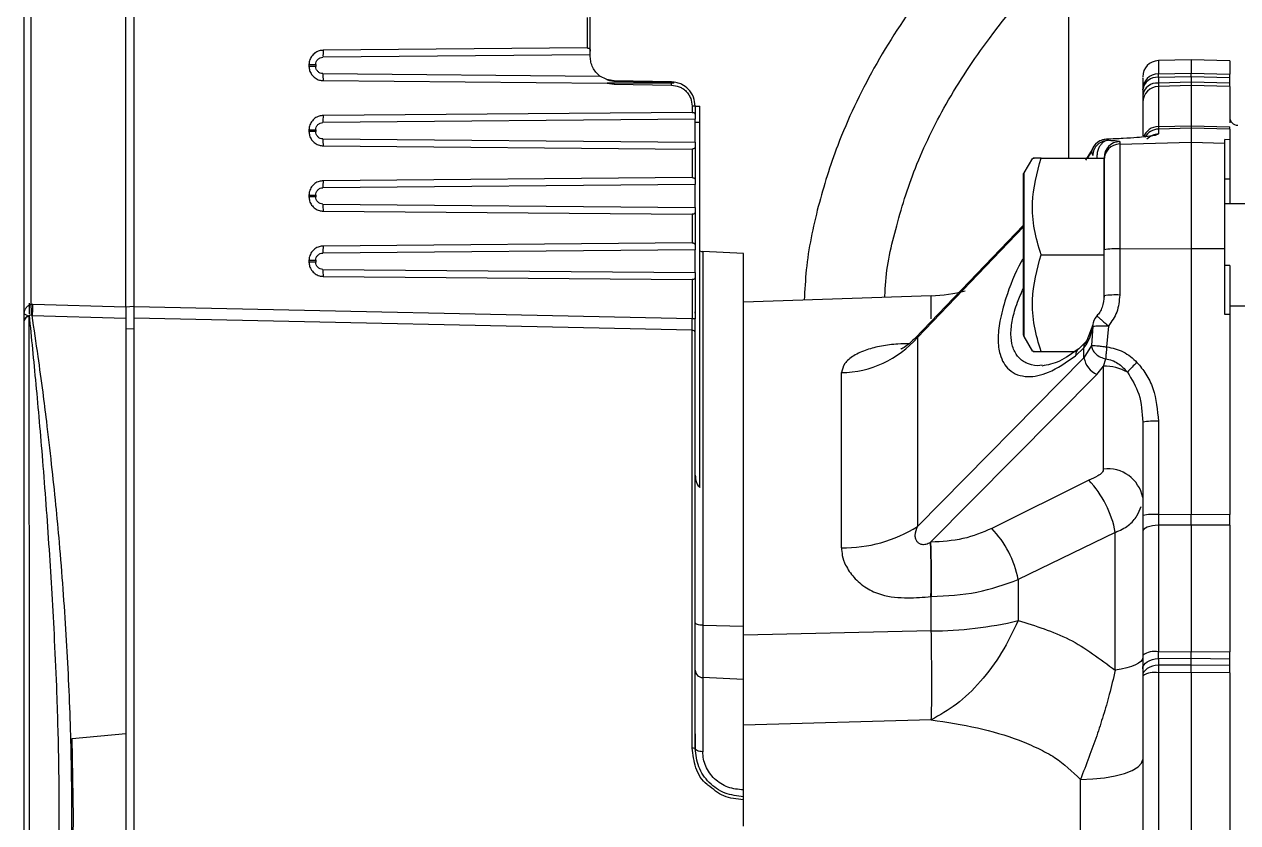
# Model space of a CAD drawing. Extents: x 150 to 4150, y 50 to 2920.
# Drawn here: x 1826.4 to 2014.5, y 1889.9 to 2013.8 of the extents above; entities that cross this region are included whole.
import ezdxf

# ---------------------------------------------------------------- set-up
doc = ezdxf.new("R2010")
doc.units = 0
doc.header["$LTSCALE"] = 10
doc.linetypes.add('SLD-KATı', pattern=[0])
doc.layers.get('0').update_dxf_attribs({"linetype": 'CONTINUOUS'})

msp = doc.modelspace()

# ---------------------------------------------------------------- linework, layer by layer
at = {"color": 7, "linetype": 'SLD-KATı'}
for p, q in [((1826.35, 1968.96), (1826.35, 2065.93)), ((1827.42, 1970.38), (1827.42, 2065.93)), ((1842.1, 1969.97), (1842.1, 2060.09)), ((1843.35, 2060.54), (1843.35, 1969.98)), ((1988.23, 2025.64), (1988.23, 1993.05)), ((1913.63, 2014.84), (1913.63, 2010.12)), ((1914.1, 2009.63), (1914.1, 2015.33)), ((1914.1, 2009.05), (1872.65, 2008.69)), ((1913.63, 2010.12), (1872.68, 2009.77)), ((1914.1, 2008.77), (1914.1, 2009.05)), ((1870.49, 2007.56), (1870.49, 2007.27)), ((1870.49, 2007.56), (1871.54, 2007.56)), ((1871.54, 2007.27), (1870.49, 2007.27)), ((1871.54, 2007.56), (1871.54, 2007.27)), ((2007.23, 2008.29), (2002.16, 2008.16)), ((2013.23, 2008.14), (2007.23, 2008.29)), ((2007.23, 2008.29), (2007.23, 2006.23)), ((2013.23, 2008.14), (2013.23, 2006.08)), ((1872.65, 2006.15), (1915.59, 2005.77)), ((1916.65, 2005.22), (1915.59, 2005.77)), ((1917.79, 2005.02), (1916.65, 2005.22)), ((2002.16, 2006.11), (2007.23, 2006.23)), ((2002.16, 2005.57), (2007.23, 2005.69)), ((2002.16, 2005.57), (2002.16, 2004.69)), ((2007.23, 2006.23), (2013.23, 2006.08)), ((2007.23, 2005.69), (2007.23, 2004.81)), ((2007.23, 2005.69), (2013.23, 2005.54)), ((2013.23, 2004.66), (2013.23, 2005.54)), ((1872.68, 2005.07), (1916.69, 2004.68)), ((1916.69, 2004.68), (1917.81, 2004.52)), ((1926.67, 2004.86), (1917.79, 2005.02)), ((1917.81, 2004.52), (1926.69, 2004.36)), ((1999.73, 2003.65), (1999.73, 2002.77)), ((2007.23, 2004.81), (2002.16, 2004.69)), ((2007.23, 2004.28), (2002.16, 2004.16)), ((2002.16, 2004.16), (2002.16, 1997.92)), ((2013.23, 2004.66), (2007.23, 2004.81)), ((2013.23, 2004.14), (2007.23, 2004.28)), ((2007.23, 2004.28), (2007.23, 1998.05)), ((2013.23, 2004.14), (2013.23, 1998.49)), ((1929.88, 2000.14), (1872.68, 1999.64)), ((1929.88, 2001.11), (1929.88, 2000.14)), ((1930.35, 2001.11), (1929.88, 2001.11)), ((1930.35, 2001.11), (1930.35, 1999.65)), ((1930.35, 2001.11), (1931.1, 2001.1)), ((1930.35, 1999.65), (1930.35, 1999.07)), ((1930.35, 1999.07), (1872.65, 1998.56)), ((1930.35, 1995.52), (1930.35, 1999.07)), ((1930.35, 1998.61), (1931.1, 1998.6)), ((1931.1, 1941.94), (1931.1, 1998.6)), ((2002.16, 1997.92), (2007.23, 1998.05)), ((2002.16, 1997.92), (2002.16, 1997.54)), ((2007.23, 1997.67), (2002.16, 1997.54)), ((2007.23, 1998.05), (2013.23, 1997.9)), ((2007.23, 1997.67), (2007.23, 1995.51)), ((2013.23, 1997.52), (2007.23, 1997.67)), ((1870.49, 1997.44), (1870.49, 1997.15)), ((1870.49, 1997.44), (1871.54, 1997.44)), ((1871.54, 1997.15), (1870.49, 1997.15)), ((1871.54, 1997.44), (1871.54, 1997.15)), ((1872.65, 1996.02), (1930.35, 1995.52)), ((1994.13, 1995.97), (1994.4, 1995.8)), ((2002.16, 1997.54), (2002.16, 1996.78)), ((2013.23, 1995.89), (2012.48, 1995.91)), ((2012.48, 1995.38), (2012.48, 1995.91)), ((2013.23, 1997.52), (2013.23, 1995.89)), ((2013.23, 1995.89), (2013.23, 1989.82)), ((1872.68, 1994.94), (1929.88, 1994.44)), ((1929.88, 1994.44), (1929.88, 1990.02)), ((1930.35, 1995.52), (1930.35, 1994.94)), ((1930.35, 1994.94), (1930.35, 1989.52)), ((1991.87, 1994.38), (1990.85, 1992.73)), ((1991.77, 1993.95), (1991.97, 1993.43)), ((1996.16, 1995.6), (1996.16, 1995.22)), ((1996.16, 1995.22), (2007.23, 1995.51)), ((1996.16, 1995.22), (1996.16, 1978.94)), ((2007.23, 1995.51), (2007.23, 1978.95)), ((2007.23, 1995.51), (2012.48, 1995.38)), ((2012.48, 1978.95), (2012.48, 1995.38)), ((1982.63, 1993.05), (1981.3, 1990.74)), ((1983.97, 1993.05), (1993.73, 1993.05)), ((1993.73, 1978.05), (1993.73, 1993.05)), ((1981.3, 1990.74), (1981.23, 1990.63)), ((1981.23, 1990.49), (1981.23, 1990.63)), ((1981.23, 1978.05), (1981.23, 1990.49)), ((1930.35, 1988.94), (1872.65, 1988.44)), ((1929.88, 1990.02), (1872.68, 1989.52)), ((1930.35, 1989.52), (1930.35, 1988.94)), ((1930.35, 1985.39), (1930.35, 1988.94)), ((2012.48, 1989.8), (2013.23, 1989.82)), ((2013.23, 1989.82), (2013.23, 1985.96)), ((1870.49, 1987.31), (1870.49, 1987.02)), ((1870.49, 1987.31), (1871.54, 1987.31)), ((1871.54, 1987.02), (1870.49, 1987.02)), ((1871.54, 1987.31), (1871.54, 1987.02)), ((1872.65, 1985.9), (1930.35, 1985.39)), ((1872.68, 1984.82), (1929.88, 1984.32)), ((1930.35, 1985.39), (1930.35, 1984.81)), ((1930.35, 1984.81), (1930.35, 1979.4)), ((2021.42, 1985.96), (2012.48, 1985.96)), ((1929.88, 1984.32), (1929.88, 1979.89)), ((1981.23, 1982.66), (1964.44, 1965.09)), ((1929.88, 1979.89), (1872.68, 1979.39)), ((1930.35, 1979.4), (1930.35, 1978.82)), ((2007.23, 1978.95), (1996.16, 1978.94)), ((1996.16, 1978.94), (1996.16, 1971.8)), ((2007.23, 1978.95), (2007.23, 1937.79)), ((2012.48, 1978.95), (2007.23, 1978.95)), ((2012.48, 1968.76), (2012.48, 1978.95)), ((1870.49, 1977.19), (1870.49, 1976.9)), ((1870.49, 1977.19), (1871.54, 1977.19)), ((1871.54, 1977.19), (1871.54, 1976.9)), ((1930.35, 1978.82), (1872.65, 1978.31)), ((1930.35, 1975.27), (1930.35, 1978.82)), ((1937.85, 1978.22), (1931.54, 1978.55)), ((1937.85, 1920.46), (1937.85, 1978.22)), ((1981.23, 1965.6), (1981.23, 1978.05)), ((1983.97, 1978.05), (1993.73, 1978.05)), ((1993.73, 1971.48), (1993.73, 1978.05)), ((1871.54, 1976.9), (1870.49, 1976.9)), ((1872.65, 1975.77), (1930.35, 1975.27)), ((1930.35, 1975.27), (1930.35, 1974.69)), ((2013.23, 1976.38), (2012.48, 1976.39)), ((2013.23, 1976.38), (2013.23, 1968.78)), ((1872.68, 1974.69), (1929.88, 1974.19)), ((1929.88, 1974.19), (1929.88, 1968.11)), ((1930.35, 1974.69), (1930.35, 1968.11)), ((1966.96, 1971.7), (1937.85, 1970.68)), ((1827.1, 1970.56), (1827.1, 1968.87)), ((1827.42, 1970.38), (1827.66, 1970.38)), ((1827.66, 1970.38), (1842.1, 1969.97)), ((1929.88, 1968.11), (1843.35, 1969.98)), ((2013.23, 1970.13), (2019.48, 1970.13)), ((1826.35, 1967.82), (1826.35, 1968.96)), ((1826.35, 1967.79), (1826.35, 1967.82)), ((1826.93, 1968.54), (1827.15, 1968.66)), ((1827.09, 1968.51), (1826.93, 1968.54)), ((1827.09, 1968.51), (1827.15, 1968.66)), ((1827.49, 1968.63), (1827.15, 1968.66)), ((1827.57, 1968.62), (1842.1, 1968.22)), ((1843.35, 1968.23), (1843.35, 1814.24)), ((1929.88, 1966.33), (1843.35, 1968.23)), ((1930.35, 1968.11), (1929.88, 1968.11)), ((1930.35, 1968.98), (1930.35, 1969.21)), ((2013.23, 1968.78), (2012.48, 1968.76)), ((2013.23, 1968.78), (2013.23, 1937.75)), ((1929.88, 1901.53), (1929.88, 1966.33)), ((1991.99, 1967.2), (1991.07, 1964.76)), ((1991.97, 1966.95), (1991.77, 1963.96)), ((1994.4, 1966.99), (1994.13, 1963.76)), ((1964.8, 1965.23), (1964.8, 1935.91)), ((1981.3, 1965.35), (1982.63, 1963.05)), ((1990.8, 1964.43), (1989.81, 1963.48)), ((1990.62, 1963.61), (1990.96, 1964.08)), ((1991.77, 1963.96), (1990.62, 1962.05)), ((1991.07, 1964.76), (1990.8, 1964.43)), ((1990.62, 1962.05), (1964.8, 1935.91)), ((1983.97, 1963.05), (1989.5, 1963.05)), ((1990.62, 1963.61), (1989.31, 1962.36)), ((1990.62, 1962.05), (1990.62, 1963.61)), ((1984.12, 1960.92), (1983.41, 1960.8)), ((1992.6, 1959.46), (1993.64, 1960.79)), ((1993.64, 1960.79), (1993.99, 1961.89)), ((1993.64, 1944.82), (1993.64, 1960.79)), ((1953.03, 1932.61), (1953.03, 1959.76)), ((1966.84, 1933.46), (1992.6, 1959.46)), ((1999.73, 1952.09), (1999.73, 1937.63)), ((2002.16, 1952.22), (2002.16, 1937.76)), ((1991.36, 1943.08), (1976.32, 1935.59)), ((1999.73, 1937.63), (1999.73, 1935.12)), ((2002.16, 1937.76), (2007.23, 1937.79)), ((2002.16, 1937.76), (2002.16, 1936.09)), ((2007.23, 1937.79), (2013.23, 1937.75)), ((2007.23, 1936.12), (2002.16, 1936.09)), ((2002.16, 1936.09), (2002.16, 1916.47)), ((2007.23, 1936.12), (2007.23, 1916.53)), ((2013.23, 1936.08), (2007.23, 1936.12)), ((2013.23, 1936.08), (2013.23, 1916.46)), ((1995.46, 1934.97), (1980.43, 1927.67)), ((1995.46, 1913.6), (1995.46, 1934.97)), ((1966.9, 1933.46), (1966.84, 1933.46)), ((1980.43, 1927.67), (1980.43, 1921.29)), ((1966.9, 1925.02), (1966.96, 1925.02)), ((1966.96, 1919.7), (1966.96, 1925.02)), ((1931.54, 1920.58), (1931.54, 1912.46)), ((1931.54, 1920.58), (1937.85, 1920.46)), ((1937.85, 1912.16), (1937.85, 1920.46)), ((2002.16, 1916.47), (2007.23, 1916.53)), ((2002.16, 1915.4), (2007.23, 1915.47)), ((2002.16, 1915.4), (2002.16, 1914.36)), ((2007.23, 1916.53), (2013.23, 1916.46)), ((2007.23, 1914.41), (2007.23, 1915.47)), ((2007.23, 1915.47), (2013.23, 1915.39)), ((2013.23, 1914.34), (2013.23, 1915.39)), ((1999.73, 1913.8), (1999.73, 1912.75)), ((2007.23, 1914.41), (2002.16, 1914.36)), ((2007.23, 1913.27), (2002.16, 1913.22)), ((2002.16, 1913.22), (2002.16, 1869.62)), ((2013.23, 1914.34), (2007.23, 1914.41)), ((2007.23, 1913.27), (2007.23, 1869.56)), ((2013.23, 1913.2), (2007.23, 1913.27)), ((2013.23, 1913.2), (2013.23, 1869.63)), ((1931.54, 1912.46), (1931.54, 1900.96)), ((1937.85, 1912.16), (1931.54, 1912.46)), ((1937.85, 1895.03), (1937.85, 1912.16)), ((1833.77, 1903.03), (1842.1, 1903.76)), ((1834, 1890.76), (1833.77, 1903.03)), ((1990.08, 1886.19), (1990.08, 1896.65)), ((1937.85, 1889.41), (1937.85, 1893.49)), ((1833.7, 1878.03), (1834, 1890.47)), ((1834, 1890.47), (1834, 1890.76))]:
    msp.add_line(p, q, dxfattribs=at)
at = {"color": 8, "linetype": 'SLD-KATı'}
for p, q in [((2002.16, 2008.16), (2002.16, 2006.11)), ((1991.18, 1993.05), (1991.77, 1993.95)), ((1981.3, 1990.74), (1981.3, 1978.05)), ((1964.8, 1965.23), (1981.23, 1982.38)), ((1931.54, 1978.55), (1931.54, 1920.58)), ((1981.3, 1978.05), (1981.3, 1965.35)), ((1966.96, 1968.12), (1966.96, 1971.7)), ((1842.1, 1969.99), (1843.35, 1970.05)), ((1843.35, 1966.58), (1842.1, 1966.52)), ((1966.96, 1919.7), (1937.85, 1919.05)), ((1966.96, 1905.91), (1937.85, 1905.06))]:
    msp.add_line(p, q, dxfattribs=at)
at = {"color": 7, "linetype": 'SLD-KATı', "flags": 128}
for points in [[(2002.16, 1936.09), (2001.68, 1936.06), (2001.23, 1936), (2000.81, 1935.91), (2000.44, 1935.79), (2000.14, 1935.65), (1999.91, 1935.48), (1999.77, 1935.3), (1999.73, 1935.12)], [(1931.54, 1920.58), (1931.3, 1920.59), (1931.08, 1920.61), (1930.88, 1920.65), (1930.7, 1920.71), (1930.55, 1920.77), (1930.44, 1920.84), (1930.38, 1920.91), (1930.35, 1920.99)], [(1999.73, 1915.51), (1999.66, 1915.23), (1999.44, 1914.95), (1999.09, 1914.69), (1998.6, 1914.43), (1997.98, 1914.19), (1997.25, 1913.97), (1996.4, 1913.77), (1995.46, 1913.6)], [(1999.73, 1913.8), (1999.77, 1914.11), (1999.91, 1914.4), (2000.14, 1914.68), (2000.44, 1914.92), (2000.81, 1915.12), (2001.23, 1915.27), (2001.68, 1915.37), (2002.16, 1915.4)], [(2002.16, 1914.36), (2001.68, 1914.32), (2001.23, 1914.22), (2000.81, 1914.07), (2000.44, 1913.87), (2000.14, 1913.63), (1999.91, 1913.35), (1999.77, 1913.06), (1999.73, 1912.75)], [(1931.54, 1900.96), (1931.3, 1900.97), (1931.08, 1901.01), (1930.88, 1901.06), (1930.7, 1901.12), (1930.55, 1901.2), (1930.44, 1901.29), (1930.38, 1901.38), (1930.35, 1901.48)], [(1990.08, 1896.65), (1991.98, 1896.73), (1993.8, 1896.91), (1995.46, 1897.21), (1996.92, 1897.59), (1998.11, 1898.06), (1999, 1898.59), (1999.54, 1899.16), (1999.73, 1899.75)]]:
    msp.add_lwpolyline(points, dxfattribs=at)
at = {"color": 7, "linetype": 'SLD-KATı'}
for centre, radius, start, end in [((1886.83, 2008.93), 14.17, 176.6004, 180.9616), ((2002.23, 2005.66), 2.5, 91.5, 180), ((1886.82, 2005.91), 14.17, 179.0382, 183.3999), ((2002.2, 2003.63), 2.48, 90.9752, 179.5093), ((2001.95, 2003.33), 2.25, 84.6706, 171.6904), ((1917.77, 2005), 0.0275, 357.9878, 40.8923), ((1907.14, 2004.69), 10.67, 359.0901, 0.0494), ((1926.56, 2004.81), 0.122, 355.6858, 25.4237), ((1918.7, 2004.51), 7.99, 358.9142, 1.0858), ((2001.95, 2002.45), 2.25, 84.6706, 171.6904), ((2002.2, 2001.69), 2.47, 90.7902, 179.3297), ((1886.82, 1998.8), 14.17, 176.6003, 180.9617), ((2014.48, 1999.38), 1.25, 180, 269), ((1886.82, 1995.78), 14.17, 179.0381, 183.3999), ((1994.2, 1993.47), 2.5, 91.7027, 161.7286), ((1996.23, 1993.1), 2.5, 91.4617, 179.96), ((1996.23, 1992.73), 2.5, 91.4629, 179.9588), ((1981.73, 1990.49), 0.5, 150, 180), ((1886.82, 1988.68), 14.17, 176.6003, 180.9617), ((1886.82, 1985.66), 14.17, 179.0381, 183.3999), ((1886.82, 1978.55), 14.17, 176.6001, 180.9619), ((1995.57, 1967.32), 11.64, 87.0624, 99.0881), ((1931.6, 1979.79), 1.25, 246.4218, 267), ((1886.82, 1975.53), 14.17, 179.0381, 183.3999), ((1966.09, 1996.68), 25, 272, 284.1999), ((1995.57, 1960.18), 11.64, 87.0624, 99.0881), ((1827.18, 1967.75), 0.827, 107.345, 175.1504), ((1827.19, 1967.67), 0.847, 97.0998, 171.6732), ((1994.46, 1966.86), 2.5, 137.2246, 175.0623), ((1929.92, 1965.9), 0.438, 10.6629, 95.6723), ((1952.85, 1975.53), 15.77, 270.6549, 319.2233), ((1981.73, 1965.6), 0.5, 180, 210), ((1994.21, 1962.74), 3.65, 190.8818, 243.9768), ((1993.58, 1952.82), 7.97, 61.6878, 89.5423), ((2018.44, 1940.66), 28.5, 133.4432, 137.7138), ((2001.57, 1940.6), 11.63, 87.0605, 99.0899), ((1994.31, 1939.33), 5.52, 11.1287, 96.9221), ((1979.99, 1932.23), 15.72, 10.0462, 43.6602), ((2001.57, 1926.14), 11.63, 87.0605, 99.0899), ((1953.45, 1953.74), 21.14, 268.8577, 302.457), ((1965.03, 1924.72), 15.68, 10.8362, 43.9169), ((1798.39, 1927.93), 168.54, 359.0095, 1.8787), ((1799.04, 1927.94), 167.95, 359.0045, 1.8838), ((1966.67, 1980.13), 60.43, 270.2815, 283.1648), ((2001.6, 1913.28), 3.24, 79.9229, 125.1829), ((1931.55, 1913.66), 1.2, 182.3334, 269.4554), ((2001.59, 1909.63), 3.63, 80.8811, 120.8194), ((1929.99, 1900.28), 1.25, 73.288, 95.1704)]:
    msp.add_arc(centre, radius, start, end, dxfattribs=at)
at = {"color": 8, "linetype": 'SLD-KATı'}
for centre, radius, start, end in [((2002.17, 1995.44), 2.48, 90.1536, 160.1234), ((2002.23, 1995.04), 2.5, 91.471, 150.0322), ((2002.23, 1994.28), 2.5, 91.4639, 137.3901), ((1991.55, 1963.83), 0.956, 141.5095, 193.7005), ((1991.79, 1964.3), 0.865, 148.6503, 194.8779), ((1990.73, 1962.4), 1.42, 130.4901, 181.6244)]:
    msp.add_arc(centre, radius, start, end, dxfattribs=at)
at = {"color": 7, "linetype": 'SLD-KATı'}
for points, knots in [([(2007.92, 2058.17), (2004.97, 2056.09), (1997.38, 2050.73), (1986.27, 2041.35), (1974.96, 2030.29), (1965.51, 2018.97), (1957.9, 2007.29), (1952.59, 1996.11), (1949.28, 1985.56), (1947.59, 1977.49), (1947.34, 1972.58), (1947.26, 1971.01)], [0, 0, 0, 0, 0.098532, 0.253514, 0.396246, 0.529555, 0.655149, 0.775676, 0.865845, 0.95688, 1, 1, 1, 1]), ([(1959.77, 1971.45), (1959.78, 1971.88), (1959.85, 1975.43), (1961.37, 1982.21), (1964.35, 1991.88), (1969.24, 2001.87), (1976.84, 2013.36), (1988.03, 2026.03), (2002.52, 2039.04), (2013.47, 2046.81), (2018.9, 2050.66)], [0, 0, 0, 0, 0.012947, 0.104448, 0.202367, 0.310289, 0.429718, 0.605984, 0.804865, 1, 1, 1, 1]), ([(1872.68, 2009.77), (1872.47, 2009.75), (1872.02, 2009.7), (1871.39, 2009.37), (1870.86, 2008.84), (1870.54, 2008.2), (1870.51, 2007.75), (1870.49, 2007.56)], [0, 0, 0, 0, 0.182529, 0.392913, 0.610074, 0.833199, 1, 1, 1, 1]), ([(1913.63, 2010.12), (1913.68, 2010.12), (1913.78, 2010.12), (1913.9, 2010.08), (1914, 2010.01), (1914.08, 2009.9), (1914.1, 2009.76), (1914.1, 2009.66), (1914.1, 2009.63)], [0, 0, 0, 0, 0.1539049, 0.3076731, 0.4636558, 0.6324509, 0.894824, 1, 1, 1, 1]), ([(1914.1, 2009.05), (1914.1, 2009.15), (1914.1, 2009.35), (1914.1, 2009.54), (1914.1, 2009.63)], [0, 0, 0, 0, 0.5, 1, 1, 1, 1]), ([(1870.49, 2007.27), (1870.51, 2007.06), (1870.55, 2006.61), (1870.88, 2005.98), (1871.4, 2005.45), (1872.04, 2005.12), (1872.48, 2005.09), (1872.68, 2005.07)], [0, 0, 0, 0, 0.182546, 0.392372, 0.609386, 0.832517, 1, 1, 1, 1]), ([(1871.54, 2007.56), (1871.55, 2007.7), (1871.58, 2007.92), (1871.71, 2008.18), (1871.86, 2008.36), (1872.04, 2008.51), (1872.3, 2008.65), (1872.51, 2008.67), (1872.65, 2008.69)], [0, 0, 0, 0, 0.239409, 0.371075, 0.499778, 0.631536, 0.760273, 1, 1, 1, 1]), ([(1872.65, 2006.15), (1872.51, 2006.16), (1872.29, 2006.19), (1872.03, 2006.33), (1871.86, 2006.48), (1871.71, 2006.65), (1871.58, 2006.91), (1871.55, 2007.13), (1871.54, 2007.27)], [0, 0, 0, 0, 0.2397277, 0.3714981, 0.5002432, 0.6319148, 0.7605906, 1, 1, 1, 1]), ([(1915.59, 2005.77), (1915.37, 2005.96), (1914.94, 2006.34), (1914.47, 2007.08), (1914.16, 2007.9), (1914.12, 2008.48), (1914.1, 2008.77)], [0, 0, 0, 0, 0.249992, 0.500102, 0.749966, 1, 1, 1, 1]), ([(1916.65, 2005.22), (1916.73, 2005.19), (1916.91, 2005.13), (1917.26, 2005.05), (1917.55, 2005), (1917.76, 2005), (1917.79, 2005)], [0, 0, 0, 0, 0.237249, 0.474539, 0.909052, 1, 1, 1, 1]), ([(1999.73, 2005.44), (1999.73, 2005.49), (1999.73, 2005.64), (1999.73, 2004.45), (1999.73, 2003.65)], [0, 0, 0, 0, 0.333539, 1, 1, 1, 1]), ([(2002.16, 2005.57), (2002.16, 2005.69), (2002.16, 2005.95), (2002.16, 2006.05), (2002.16, 2006.11)], [0, 0, 0, 0, 0.499994, 1, 1, 1, 1]), ([(2007.23, 2005.69), (2007.23, 2005.82), (2007.23, 2006.07), (2007.23, 2006.18), (2007.23, 2006.23)], [0, 0, 0, 0, 0.499992, 1, 1, 1, 1]), ([(2013.23, 2005.54), (2013.23, 2005.61), (2013.23, 2005.74), (2013.23, 2005.95), (2013.23, 2006.03), (2013.23, 2006.08)], [0, 0, 0, 0, 0.256523, 0.513057, 1, 1, 1, 1]), ([(1917.81, 2004.69), (1917.68, 2004.69), (1917.44, 2004.69), (1917.13, 2004.69), (1916.88, 2004.68), (1916.75, 2004.68), (1916.69, 2004.68)], [0, 0, 0, 0, 0.332985, 0.666392, 0.833118, 1, 1, 1, 1]), ([(1917.79, 2005), (1918.13, 2004.99), (1919.79, 2004.96), (1922.75, 2004.9), (1925.38, 2004.83), (1926.68, 2004.8)], [0, 0, 0, 0, 0.112418, 0.562108, 1, 1, 1, 1]), ([(1926.69, 2004.66), (1926.35, 2004.66), (1924.69, 2004.66), (1921.73, 2004.67), (1919.1, 2004.69), (1917.81, 2004.69)], [0, 0, 0, 0, 0.112424, 0.562077, 1, 1, 1, 1]), ([(1930.35, 2001.11), (1930.3, 2001.58), (1930.19, 2002.55), (1929.39, 2003.74), (1928.44, 2004.43), (1927.52, 2004.79), (1926.97, 2004.84), (1926.67, 2004.86)], [0, 0, 0, 0, 0.242898, 0.499033, 0.711086, 0.846027, 1, 1, 1, 1]), ([(1926.68, 2004.8), (1926.76, 2004.79), (1926.87, 2004.79), (1926.98, 2004.76), (1927.01, 2004.74), (1927.03, 2004.73), (1927.03, 2004.72), (1927.03, 2004.71), (1927.02, 2004.71), (1927, 2004.69), (1926.91, 2004.67), (1926.8, 2004.67), (1926.71, 2004.66), (1926.69, 2004.66)], [0, 0, 0, 0, 0.3249278, 0.4193845, 0.4668935, 0.4834873, 0.5001366, 0.5153014, 0.5319352, 0.5593253, 0.635723, 0.9172352, 1, 1, 1, 1]), ([(1926.69, 2004.36), (1927.09, 2004.31), (1927.71, 2004.23), (1928.46, 2003.83), (1928.96, 2003.41), (1929.37, 2002.89), (1929.77, 2002.14), (1929.84, 2001.52), (1929.88, 2001.11)], [0, 0, 0, 0, 0.23983, 0.369929, 0.500227, 0.630227, 0.760462, 1, 1, 1, 1]), ([(2002.16, 2004.69), (2002.16, 2004.57), (2002.16, 2004.33), (2002.16, 2004.22), (2002.16, 2004.16)], [0, 0, 0, 0, 0.501347, 1, 1, 1, 1]), ([(2007.23, 2004.81), (2007.23, 2004.75), (2007.23, 2004.62), (2007.23, 2004.42), (2007.23, 2004.34), (2007.23, 2004.28)], [0, 0, 0, 0, 0.2558893, 0.5117746, 1, 1, 1, 1]), ([(2013.23, 2004.14), (2013.23, 2004.16), (2013.23, 2004.22), (2013.23, 2004.37), (2013.23, 2004.55), (2013.23, 2004.66)], [0, 0, 0, 0, 0.2557378, 0.5114879, 1, 1, 1, 1]), ([(1999.73, 2002.77), (1999.73, 2002.53), (1999.73, 2002.05), (1999.73, 2001.83), (1999.73, 2001.72)], [0, 0, 0, 0, 0.500858, 1, 1, 1, 1]), ([(1999.73, 2001.72), (1999.73, 2000.93), (1999.73, 1999.54), (1999.73, 1997.41), (1999.73, 1996.49)], [0, 0, 0, 0, 0.5718825, 1, 1, 1, 1]), ([(1872.68, 1999.64), (1872.47, 1999.62), (1872.02, 1999.58), (1871.39, 1999.25), (1870.86, 1998.71), (1870.54, 1998.07), (1870.51, 1997.63), (1870.49, 1997.44)], [0, 0, 0, 0, 0.182529, 0.392913, 0.610074, 0.833199, 1, 1, 1, 1]), ([(1929.88, 2000.14), (1929.93, 2000.14), (1930.03, 2000.13), (1930.15, 2000.1), (1930.25, 2000.03), (1930.33, 1999.91), (1930.35, 1999.78), (1930.35, 1999.68), (1930.35, 1999.65)], [0, 0, 0, 0, 0.153915, 0.307689, 0.463586, 0.632456, 0.894822, 1, 1, 1, 1]), ([(1931.1, 1998.6), (1931.1, 1998.93), (1931.1, 1999.58), (1931.1, 2000.41), (1931.1, 2000.99), (1931.1, 2001.06), (1931.1, 2001.1)], [0, 0, 0, 0, 0.25001, 0.5, 0.749991, 1, 1, 1, 1]), ([(1871.54, 1997.44), (1871.55, 1997.58), (1871.58, 1997.8), (1871.71, 1998.06), (1871.86, 1998.24), (1872.04, 1998.38), (1872.3, 1998.52), (1872.51, 1998.55), (1872.65, 1998.56)], [0, 0, 0, 0, 0.239429, 0.371076, 0.499779, 0.631537, 0.760273, 1, 1, 1, 1]), ([(2007.23, 1998.05), (2007.23, 1998), (2007.23, 1997.9), (2007.23, 1997.74), (2007.23, 1997.7), (2007.23, 1997.67)], [0, 0, 0, 0, 0.253075, 0.506152, 1, 1, 1, 1]), ([(2013.23, 1997.52), (2013.23, 1997.53), (2013.23, 1997.55), (2013.23, 1997.65), (2013.23, 1997.8), (2013.23, 1997.9)], [0, 0, 0, 0, 0.252938, 0.505875, 1, 1, 1, 1]), ([(1870.49, 1997.15), (1870.51, 1996.94), (1870.55, 1996.49), (1870.88, 1995.85), (1871.4, 1995.32), (1872.04, 1995), (1872.48, 1994.96), (1872.68, 1994.94)], [0, 0, 0, 0, 0.182546, 0.392372, 0.609386, 0.832517, 1, 1, 1, 1]), ([(1872.65, 1996.02), (1872.51, 1996.04), (1872.29, 1996.06), (1872.03, 1996.2), (1871.86, 1996.35), (1871.71, 1996.53), (1871.58, 1996.79), (1871.55, 1997.01), (1871.54, 1997.15)], [0, 0, 0, 0, 0.239725, 0.371507, 0.500239, 0.631912, 0.760589, 1, 1, 1, 1]), ([(1994.13, 1995.97), (1993.84, 1995.93), (1993.28, 1995.85), (1992.56, 1995.39), (1992.01, 1994.76), (1991.85, 1994.22), (1991.77, 1993.95)], [0, 0, 0, 0, 0.265863, 0.49999, 0.752477, 1, 1, 1, 1]), ([(1994.4, 1995.8), (1994.1, 1995.77), (1993.49, 1995.69), (1992.71, 1995.16), (1992.12, 1994.39), (1992.02, 1993.75), (1991.97, 1993.43)], [0, 0, 0, 0, 0.239601, 0.486009, 0.739414, 1, 1, 1, 1]), ([(1998.84, 1996.22), (1998.17, 1996.17), (1996.82, 1996.07), (1995.03, 1996), (1994.13, 1995.97)], [0, 0, 0, 0, 0.501468, 1, 1, 1, 1]), ([(1994.4, 1995.8), (1994.9, 1995.78), (1995.94, 1995.73), (1996.09, 1995.64), (1996.16, 1995.6)], [0, 0, 0, 0, 0.4856573, 1, 1, 1, 1]), ([(2002.16, 1996.78), (2002, 1996.69), (2001.77, 1996.55), (2000.34, 1996.35), (1999.33, 1996.26), (1998.84, 1996.22)], [0, 0, 0, 0, 0.521491, 0.771167, 1, 1, 1, 1]), ([(1930.35, 1994.94), (1930.35, 1994.86), (1930.35, 1994.73), (1930.29, 1994.59), (1930.18, 1994.5), (1930.05, 1994.45), (1929.93, 1994.45), (1929.88, 1994.44)], [0, 0, 0, 0, 0.265356, 0.474378, 0.649655, 0.825653, 1, 1, 1, 1]), ([(1983.97, 1978.05), (1983.58, 1979.35), (1982.81, 1981.98), (1982.37, 1987.08), (1983.35, 1990.74), (1983.97, 1993.05)], [0, 0, 0, 0, 0.2648633, 0.5354667, 1, 1, 1, 1]), ([(1983.97, 1993.05), (1983.34, 1993.05), (1982.49, 1993.05), (1982.82, 1993.05), (1982.9, 1993.05)], [0, 0, 0, 0, 0.741896, 1, 1, 1, 1]), ([(1993.73, 1992.73), (1993.73, 1992.46), (1993.73, 1991.9), (1993.73, 1988.67), (1993.73, 1984.1), (1993.73, 1980.53), (1993.73, 1978.81)], [0, 0, 0, 0, 0.241412, 0.5, 0.758587, 1, 1, 1, 1]), ([(1872.68, 1989.52), (1872.47, 1989.5), (1872.02, 1989.45), (1871.39, 1989.12), (1870.86, 1988.59), (1870.54, 1987.95), (1870.51, 1987.5), (1870.49, 1987.31)], [0, 0, 0, 0, 0.182529, 0.392913, 0.610074, 0.833199, 1, 1, 1, 1]), ([(1871.54, 1987.31), (1871.55, 1987.45), (1871.58, 1987.67), (1871.71, 1987.93), (1871.86, 1988.11), (1872.04, 1988.26), (1872.3, 1988.4), (1872.51, 1988.42), (1872.65, 1988.44)], [0, 0, 0, 0, 0.239428, 0.371074, 0.499776, 0.631533, 0.760279, 1, 1, 1, 1]), ([(1929.88, 1990.02), (1929.93, 1990.01), (1930.03, 1990.01), (1930.15, 1989.97), (1930.25, 1989.9), (1930.33, 1989.79), (1930.35, 1989.66), (1930.35, 1989.55), (1930.35, 1989.52)], [0, 0, 0, 0, 0.1539107, 0.3076934, 0.4635894, 0.6324589, 0.8948229, 1, 1, 1, 1]), ([(1870.49, 1987.02), (1870.51, 1986.81), (1870.55, 1986.36), (1870.88, 1985.73), (1871.4, 1985.2), (1872.04, 1984.87), (1872.48, 1984.84), (1872.68, 1984.82)], [0, 0, 0, 0, 0.182555, 0.39237, 0.609389, 0.832518, 1, 1, 1, 1]), ([(1872.65, 1985.9), (1872.51, 1985.91), (1872.29, 1985.94), (1872.03, 1986.08), (1871.86, 1986.23), (1871.71, 1986.4), (1871.58, 1986.66), (1871.55, 1986.88), (1871.54, 1987.02)], [0, 0, 0, 0, 0.23972, 0.371499, 0.500229, 0.631899, 0.760573, 1, 1, 1, 1]), ([(1930.35, 1984.81), (1930.35, 1984.74), (1930.35, 1984.61), (1930.29, 1984.47), (1930.18, 1984.38), (1930.05, 1984.33), (1929.93, 1984.32), (1929.88, 1984.32)], [0, 0, 0, 0, 0.26538, 0.474395, 0.649666, 0.825659, 1, 1, 1, 1]), ([(1872.68, 1979.39), (1872.47, 1979.37), (1872.02, 1979.33), (1871.39, 1979), (1870.86, 1978.46), (1870.54, 1977.82), (1870.51, 1977.38), (1870.49, 1977.19)], [0, 0, 0, 0, 0.182529, 0.392913, 0.610074, 0.833199, 1, 1, 1, 1]), ([(1929.88, 1979.89), (1929.93, 1979.89), (1930.03, 1979.88), (1930.15, 1979.85), (1930.25, 1979.78), (1930.33, 1979.66), (1930.35, 1979.53), (1930.35, 1979.43), (1930.35, 1979.4)], [0, 0, 0, 0, 0.15391, 0.307691, 0.463569, 0.632461, 0.894824, 1, 1, 1, 1]), ([(1871.54, 1977.19), (1871.55, 1977.33), (1871.58, 1977.55), (1871.71, 1977.81), (1871.86, 1977.99), (1872.04, 1978.13), (1872.3, 1978.27), (1872.51, 1978.3), (1872.65, 1978.31)], [0, 0, 0, 0, 0.2394273, 0.3710918, 0.4997774, 0.6315338, 0.7602795, 1, 1, 1, 1]), ([(1983.97, 1963.05), (1983.58, 1964.35), (1982.81, 1966.98), (1982.37, 1972.08), (1983.35, 1975.74), (1983.97, 1978.05)], [0, 0, 0, 0, 0.264861, 0.535467, 1, 1, 1, 1]), ([(1870.49, 1976.9), (1870.51, 1976.69), (1870.55, 1976.24), (1870.88, 1975.6), (1871.4, 1975.07), (1872.04, 1974.75), (1872.48, 1974.71), (1872.68, 1974.69)], [0, 0, 0, 0, 0.182555, 0.39237, 0.609389, 0.832518, 1, 1, 1, 1]), ([(1872.65, 1975.77), (1872.51, 1975.79), (1872.29, 1975.81), (1872.03, 1975.95), (1871.86, 1976.1), (1871.71, 1976.28), (1871.58, 1976.54), (1871.55, 1976.76), (1871.54, 1976.9)], [0, 0, 0, 0, 0.239721, 0.3715, 0.50023, 0.631917, 0.760572, 1, 1, 1, 1]), ([(1930.35, 1974.69), (1930.35, 1974.61), (1930.35, 1974.48), (1930.29, 1974.34), (1930.18, 1974.25), (1930.05, 1974.2), (1929.93, 1974.2), (1929.88, 1974.19)], [0, 0, 0, 0, 0.26538, 0.474395, 0.649666, 0.825659, 1, 1, 1, 1]), ([(1993.77, 1971.69), (1993.7, 1971.08), (1993.59, 1970.2), (1993.11, 1969.16), (1992.78, 1968.75), (1992.63, 1968.56)], [0, 0, 0, 0, 0.538053, 0.782104, 1, 1, 1, 1]), ([(1996.16, 1971.8), (1996.09, 1970.89), (1995.94, 1969.12), (1994.9, 1967.69), (1994.4, 1966.99)], [0, 0, 0, 0, 0.514345, 1, 1, 1, 1]), ([(1826.35, 1968.96), (1826.37, 1969.1), (1826.39, 1969.38), (1826.58, 1969.79), (1826.86, 1970.1), (1827.16, 1970.3), (1827.34, 1970.35), (1827.42, 1970.38)], [0, 0, 0, 0, 0.25081, 0.500599, 0.750059, 0.883075, 1, 1, 1, 1]), ([(1827.49, 1968.63), (1827.49, 1968.76), (1827.49, 1969), (1827.47, 1969.43), (1827.45, 1969.89), (1827.43, 1970.22), (1827.42, 1970.38)], [0, 0, 0, 0, 0.249925, 0.500037, 0.750073, 1, 1, 1, 1]), ([(1827.66, 1970.38), (1827.66, 1970.22), (1827.64, 1969.89), (1827.62, 1969.42), (1827.6, 1968.99), (1827.58, 1968.74), (1827.57, 1968.62)], [0, 0, 0, 0, 0.247607, 0.500019, 0.752399, 1, 1, 1, 1]), ([(1842.1, 1969.97), (1842.1, 1969.64), (1842.1, 1968.99), (1842.1, 1968.48), (1842.1, 1968.22)], [0, 0, 0, 0, 0.500837, 1, 1, 1, 1]), ([(1843.35, 1969.98), (1843.35, 1969.8), (1843.35, 1969.35), (1843.35, 1968.73), (1843.35, 1968.38), (1843.35, 1968.23)], [0, 0, 0, 0, 0.272024, 0.707347, 1, 1, 1, 1]), ([(1826.93, 1968.54), (1826.77, 1968.63), (1826.45, 1968.79), (1826.39, 1968.9), (1826.35, 1968.96)], [0, 0, 0, 0, 0.500683, 1, 1, 1, 1]), ([(1826.35, 1815.3), (1826.35, 1818.85), (1826.35, 1825.92), (1826.35, 1837.87), (1826.35, 1850.55), (1826.35, 1863.88), (1826.35, 1877.63), (1826.35, 1891.61), (1826.35, 1905.58), (1826.35, 1919.32), (1826.35, 1932.63), (1826.35, 1945.29), (1826.35, 1957.21), (1826.35, 1964.26), (1826.35, 1967.79)], [0, 0, 0, 0, 0.083421, 0.166582, 0.249905, 0.333319, 0.41657, 0.499971, 0.58337, 0.666642, 0.750064, 0.833378, 0.916567, 1, 1, 1, 1]), ([(1827.09, 1814.59), (1827.09, 1816.35), (1827.09, 1819.87), (1827.1, 1825.24), (1827.12, 1830.95), (1827.12, 1837.16), (1827.13, 1843.56), (1827.14, 1849.61), (1827.15, 1855.53), (1827.16, 1861.67), (1827.17, 1867.88), (1827.18, 1873.78), (1827.18, 1879.66), (1827.18, 1885.21), (1827.18, 1890.48), (1827.19, 1896.54), (1827.18, 1902.9), (1827.18, 1909.53), (1827.17, 1915.45), (1827.16, 1921.57), (1827.15, 1927.61), (1827.14, 1935.8), (1827.12, 1945.97), (1827.11, 1957.85), (1827.09, 1964.95), (1827.09, 1968.51)], [0, 0, 0, 0, 0.041728, 0.083481, 0.119021, 0.163985, 0.210984, 0.245903, 0.280669, 0.322791, 0.35959, 0.393969, 0.429124, 0.464859, 0.492644, 0.522514, 0.572302, 0.605643, 0.641219, 0.679119, 0.717488, 0.753206, 0.833827, 0.916725, 1, 1, 1, 1]), ([(1827.15, 1814.62), (1827.5, 1818.13), (1828.2, 1825.15), (1829.25, 1837.27), (1830, 1847.44), (1830.49, 1854.94), (1830.78, 1859.83), (1831.06, 1864.94), (1831.28, 1869.84), (1831.44, 1874.01), (1831.57, 1877.98), (1831.68, 1882.37), (1831.75, 1886.44), (1831.77, 1889.45), (1831.78, 1891.68), (1831.77, 1896.49), (1831.66, 1902.75), (1831.4, 1910.92), (1831.09, 1917.99), (1830.68, 1925.41), (1830.09, 1934.85), (1829.27, 1945.92), (1828.2, 1958.17), (1827.5, 1965.17), (1827.15, 1968.66)], [0, 0, 0, 0, 0.08308, 0.166377, 0.252583, 0.281374, 0.307192, 0.343017, 0.374609, 0.395323, 0.417551, 0.445078, 0.472689, 0.489244, 0.497893, 0.511808, 0.573797, 0.607895, 0.656778, 0.700717, 0.74356, 0.833339, 0.916812, 1, 1, 1, 1]), ([(1827.49, 1968.63), (1827.51, 1968.63), (1827.53, 1968.63), (1827.56, 1968.62), (1827.57, 1968.62)], [0, 0, 0, 0, 0.502081, 1, 1, 1, 1]), ([(1827.57, 1814.65), (1827.87, 1816.68), (1828.43, 1820.44), (1829.19, 1826.04), (1829.9, 1831.65), (1830.57, 1837.51), (1831.23, 1843.81), (1832.07, 1852.72), (1832.92, 1864.23), (1833.56, 1878.28), (1833.76, 1889.56), (1833.69, 1898.45), (1833.52, 1905.26), (1833.24, 1912.19), (1832.87, 1919.19), (1832.39, 1926.3), (1831.85, 1933.02), (1831.25, 1939.48), (1830.58, 1945.79), (1829.91, 1951.61), (1829.21, 1957.17), (1828.45, 1962.74), (1827.89, 1966.53), (1827.57, 1968.62)], [0, 0, 0, 0, 0.049097, 0.090792, 0.125082, 0.169737, 0.21139, 0.250041, 0.340964, 0.423347, 0.499945, 0.538406, 0.578948, 0.619836, 0.661416, 0.704794, 0.749973, 0.787438, 0.829224, 0.87533, 0.907694, 0.949253, 1, 1, 1, 1]), ([(1842.1, 1968.22), (1842.1, 1963.69), (1842.1, 1954.62), (1842.1, 1938.73), (1842.1, 1921.72), (1842.1, 1909.75), (1842.1, 1903.76)], [0, 0, 0, 0, 0.25, 0.5, 0.75, 1, 1, 1, 1]), ([(1929.88, 1966.33), (1929.88, 1966.46), (1929.88, 1966.7), (1929.88, 1967.14), (1929.88, 1967.61), (1929.88, 1967.94), (1929.88, 1968.11)], [0, 0, 0, 0, 0.249791, 0.498819, 0.748393, 1, 1, 1, 1]), ([(1930.35, 1965.98), (1930.35, 1966.29), (1930.35, 1966.91), (1930.35, 1967.71), (1930.35, 1968.11)], [0, 0, 0, 0, 0.498789, 1, 1, 1, 1]), ([(1930.35, 1901.48), (1930.35, 1907.45), (1930.35, 1919.48), (1930.35, 1936.61), (1930.35, 1952.56), (1930.35, 1961.53), (1930.35, 1965.98)], [0, 0, 0, 0, 0.248106, 0.5, 0.751894, 1, 1, 1, 1]), ([(1990.96, 1964.08), (1991.22, 1964.56), (1991.74, 1965.54), (1991.89, 1966.48), (1991.97, 1966.95)], [0, 0, 0, 0, 0.5000995, 1, 1, 1, 1]), ([(1991.97, 1966.95), (1991.99, 1966.96), (1992.04, 1966.98), (1992.29, 1967), (1992.73, 1967.01), (1993.48, 1967.01), (1994.1, 1967), (1994.4, 1966.99)], [0, 0, 0, 0, 0.165134, 0.303776, 0.500777, 0.759315, 1, 1, 1, 1]), ([(1964.45, 1965.1), (1964, 1964.68), (1963.23, 1963.95), (1962.49, 1963.52), (1962.24, 1963.4), (1962.25, 1963.4), (1962.25, 1963.39)], [0, 0, 0, 0, 0.479213, 0.82035, 0.946452, 1, 1, 1, 1]), ([(1991.77, 1963.96), (1991.87, 1963.97), (1992.04, 1963.97), (1992.63, 1963.93), (1993.31, 1963.86), (1993.86, 1963.79), (1994.13, 1963.76)], [0, 0, 0, 0, 0.296544, 0.499876, 0.757165, 1, 1, 1, 1]), ([(1991.77, 1963.96), (1991.81, 1963.75), (1991.89, 1963.31), (1992.4, 1962.67), (1993.13, 1962.15), (1993.71, 1961.97), (1993.99, 1961.89)], [0, 0, 0, 0, 0.241632, 0.5, 0.758371, 1, 1, 1, 1]), ([(1982.9, 1963.05), (1982.82, 1963.05), (1982.49, 1963.05), (1983.34, 1963.05), (1983.97, 1963.05)], [0, 0, 0, 0, 0.258104, 1, 1, 1, 1]), ([(1989.81, 1963.48), (1988.8, 1962.74), (1986.82, 1961.28), (1984.99, 1960.95), (1984.09, 1960.79)], [0, 0, 0, 0, 0.506892, 1, 1, 1, 1]), ([(1994.13, 1963.76), (1994.12, 1963.59), (1994.09, 1963.24), (1994.05, 1962.77), (1994.02, 1962.3), (1994, 1962.04), (1993.99, 1961.89)], [0, 0, 0, 0, 0.247348, 0.500041, 0.704703, 1, 1, 1, 1]), ([(1994.13, 1963.76), (1995.03, 1963.57), (1996.82, 1963.2), (1998.17, 1961.97), (1998.84, 1961.36)], [0, 0, 0, 0, 0.500003, 1, 1, 1, 1]), ([(1993.99, 1961.89), (1994.32, 1961.83), (1994.99, 1961.71), (1996.21, 1961.08), (1996.9, 1960.33), (1997.36, 1959.84)], [0, 0, 0, 0, 0.24892, 0.501092, 1, 1, 1, 1]), ([(1998.84, 1961.36), (1999.33, 1960.77), (2000.34, 1959.55), (2001.77, 1956.52), (2002, 1953.95), (2002.16, 1952.22)], [0, 0, 0, 0, 0.228833, 0.478506, 1, 1, 1, 1]), ([(1997.36, 1959.84), (1998.03, 1958.73), (1999.48, 1956.35), (1999.64, 1953.57), (1999.73, 1952.09)], [0, 0, 0, 0, 0.467098, 1, 1, 1, 1]), ([(1930.35, 1943.87), (1930.39, 1943.49), (1930.44, 1942.9), (1930.76, 1942.25), (1931, 1942.03), (1931.1, 1941.94)], [0, 0, 0, 0, 0.544849, 0.812484, 1, 1, 1, 1]), ([(1993.64, 1944.82), (1993.63, 1944.72), (1993.61, 1944.53), (1993.35, 1944.13), (1992.6, 1943.61), (1991.84, 1943.29), (1991.36, 1943.08)], [0, 0, 0, 0, 0.114903, 0.235034, 0.517874, 1, 1, 1, 1]), ([(2007.23, 1936.12), (2007.23, 1936.25), (2007.23, 1936.52), (2007.23, 1937.08), (2007.23, 1937.5), (2007.23, 1937.79)], [0, 0, 0, 0, 0.253072, 0.506155, 1, 1, 1, 1]), ([(2013.23, 1936.08), (2013.23, 1936.21), (2013.23, 1936.49), (2013.23, 1937.04), (2013.23, 1937.47), (2013.23, 1937.75)], [0, 0, 0, 0, 0.252939, 0.505872, 1, 1, 1, 1]), ([(1964.8, 1935.91), (1964.62, 1935.45), (1964.37, 1934.83), (1964.46, 1934), (1964.7, 1933.58), (1965.03, 1933.25), (1965.42, 1933.13), (1965.78, 1933.11), (1966.26, 1933.19), (1966.6, 1933.35), (1966.84, 1933.46)], [0, 0, 0, 0, 0.2971828, 0.4040028, 0.5032037, 0.5887911, 0.685584, 0.7499339, 0.8225526, 1, 1, 1, 1]), ([(1976.32, 1935.59), (1974.88, 1934.98), (1971.98, 1933.76), (1968.59, 1933.56), (1966.9, 1933.46)], [0, 0, 0, 0, 0.500183, 1, 1, 1, 1]), ([(1999.73, 1935.12), (1999.73, 1931.99), (1999.73, 1925.73), (1999.73, 1919.19), (1999.73, 1915.93)], [0, 0, 0, 0, 0.5, 1, 1, 1, 1]), ([(1953.03, 1932.61), (1953.06, 1932.2), (1953.12, 1931.29), (1953.7, 1929.7), (1954.9, 1927.92), (1956.8, 1926.3), (1959.64, 1925.02), (1963.14, 1924.74), (1965.7, 1924.93), (1966.9, 1925.02)], [0, 0, 0, 0, 0.075066, 0.170577, 0.304966, 0.448645, 0.588304, 0.807554, 1, 1, 1, 1]), ([(1966.96, 1925.02), (1969.38, 1925.15), (1974.21, 1925.4), (1978.35, 1926.91), (1980.43, 1927.67)], [0, 0, 0, 0, 0.499942, 1, 1, 1, 1]), ([(1980.43, 1921.29), (1979.61, 1919.59), (1977.96, 1916.16), (1974.64, 1911.75), (1970.92, 1908.12), (1968.27, 1906.64), (1966.96, 1905.91)], [0, 0, 0, 0, 0.246684, 0.500001, 0.753314, 1, 1, 1, 1]), ([(1980.43, 1921.29), (1983.12, 1920.48), (1988.48, 1918.86), (1993.14, 1915.35), (1995.46, 1913.6)], [0, 0, 0, 0, 0.501228, 1, 1, 1, 1]), ([(1966.96, 1905.91), (1966.98, 1906.48), (1967.01, 1907.55), (1967.03, 1909.53), (1967.03, 1912.03), (1967.02, 1915.31), (1966.98, 1918.25), (1966.96, 1919.7)], [0, 0, 0, 0, 0.1918772, 0.3586178, 0.5002063, 0.7524265, 1, 1, 1, 1]), ([(1999.73, 1915.93), (1999.73, 1915.54), (1999.73, 1914.77), (1999.73, 1914.12), (1999.73, 1913.8)], [0, 0, 0, 0, 0.500862, 1, 1, 1, 1]), ([(2002.16, 1915.4), (2002.16, 1915.57), (2002.16, 1915.89), (2002.16, 1916.28), (2002.16, 1916.47)], [0, 0, 0, 0, 0.498662, 1, 1, 1, 1]), ([(2007.23, 1915.47), (2007.23, 1915.55), (2007.23, 1915.71), (2007.23, 1916.06), (2007.23, 1916.34), (2007.23, 1916.53)], [0, 0, 0, 0, 0.255898, 0.511793, 1, 1, 1, 1]), ([(2013.23, 1915.39), (2013.23, 1915.47), (2013.23, 1915.64), (2013.23, 1915.98), (2013.23, 1916.27), (2013.23, 1916.46)], [0, 0, 0, 0, 0.255749, 0.511493, 1, 1, 1, 1]), ([(1995.46, 1913.6), (1995.17, 1912.33), (1994.61, 1909.95), (1993.63, 1906.57), (1992.57, 1903.33), (1991.38, 1900.05), (1990.52, 1897.79), (1990.08, 1896.65)], [0, 0, 0, 0, 0.213863, 0.401878, 0.587041, 0.790171, 1, 1, 1, 1]), ([(2002.16, 1914.36), (2002.16, 1914.18), (2002.16, 1913.84), (2002.16, 1913.42), (2002.16, 1913.22)], [0, 0, 0, 0, 0.499995, 1, 1, 1, 1]), ([(2007.23, 1913.27), (2007.23, 1913.48), (2007.23, 1913.9), (2007.23, 1914.24), (2007.23, 1914.41)], [0, 0, 0, 0, 0.499996, 1, 1, 1, 1]), ([(2013.23, 1913.2), (2013.23, 1913.31), (2013.23, 1913.52), (2013.23, 1913.92), (2013.23, 1914.18), (2013.23, 1914.34)], [0, 0, 0, 0, 0.256531, 0.513064, 1, 1, 1, 1]), ([(1999.73, 1912.75), (1999.73, 1908.03), (1999.73, 1898.6), (1999.73, 1884.23), (1999.73, 1874.8), (1999.73, 1870.09)], [0, 0, 0, 0, 0.333216, 0.66677, 1, 1, 1, 1]), ([(1966.96, 1905.91), (1969.36, 1905.54), (1973.99, 1904.83), (1979.51, 1903.23), (1983.46, 1901.54), (1986.81, 1899.78), (1988.8, 1897.87), (1990.08, 1896.65)], [0, 0, 0, 0, 0.285998, 0.553296, 0.681399, 0.795033, 1, 1, 1, 1]), ([(1842.1, 1903.76), (1842.1, 1899.35), (1842.1, 1890.52), (1842.1, 1881.7), (1842.1, 1877.3)], [0, 0, 0, 0, 0.500065, 1, 1, 1, 1]), ([(1930.35, 1903.74), (1930.35, 1903.18), (1930.35, 1902.59), (1930.35, 1901.56), (1930.35, 1901.48)], [0, 0, 0, 0, 0.927218, 1, 1, 1, 1]), ([(1932.34, 1895.78), (1932.29, 1895.81), (1931.38, 1896.41), (1930.28, 1898.46), (1930.01, 1900.51), (1929.88, 1901.53)], [0, 0, 0, 0, 0.025339, 0.51274, 1, 1, 1, 1]), ([(1937.85, 1893.98), (1936.87, 1894.09), (1934.9, 1894.32), (1932.42, 1896.06), (1930.69, 1898.54), (1930.46, 1900.5), (1930.35, 1901.48)], [0, 0, 0, 0, 0.250569, 0.500471, 0.750288, 1, 1, 1, 1]), ([(1937.85, 1895.03), (1937.03, 1895.11), (1935.79, 1895.23), (1934.31, 1895.98), (1933.34, 1896.74), (1932.54, 1897.66), (1931.97, 1898.71), (1931.6, 1899.83), (1931.56, 1900.58), (1931.54, 1900.96)], [0, 0, 0, 0, 0.249776, 0.376592, 0.500182, 0.625916, 0.750065, 0.873483, 1, 1, 1, 1]), ([(1937.85, 1893.98), (1937.85, 1893.99), (1937.85, 1894.02), (1937.85, 1894.24), (1937.85, 1894.56), (1937.85, 1894.84), (1937.85, 1895.01), (1937.85, 1895.03)], [0, 0, 0, 0, 0.239517, 0.479043, 0.71848, 0.957677, 1, 1, 1, 1]), ([(1937.85, 1893.49), (1937.85, 1893.55), (1937.85, 1893.66), (1937.85, 1893.81), (1937.85, 1893.92), (1937.85, 1893.97), (1937.85, 1893.98), (1937.85, 1893.98)], [0, 0, 0, 0, 0.21705, 0.434098, 0.651239, 0.868692, 1, 1, 1, 1])]:
    msp.add_open_spline(points, degree=3, knots=knots, dxfattribs=at)
at = {"color": 8, "linetype": 'SLD-KATı'}
for points, knots in [([(1994.4, 1995.8), (1994.22, 1995.77), (1993.91, 1995.71), (1993.48, 1995.42), (1993.13, 1995.03), (1992.85, 1994.51), (1992.68, 1993.93), (1992.61, 1993.42), (1992.64, 1993.13), (1992.65, 1993.05)], [0, 0, 0, 0, 0.177565, 0.312671, 0.478613, 0.625353, 0.784664, 0.938063, 1, 1, 1, 1]), ([(1981.23, 1977.51), (1981.12, 1977.33), (1979.93, 1975.34), (1978.63, 1971.87), (1977.51, 1967.83), (1977.22, 1964.85), (1977.57, 1962.14), (1979, 1959.8), (1981.69, 1958.89), (1985.29, 1959.61), (1987.89, 1961.38), (1989.31, 1962.36)], [0, 0, 0, 0, 0.014218, 0.156731, 0.250454, 0.331226, 0.41513, 0.538435, 0.695141, 0.833043, 1, 1, 1, 1]), ([(1983.41, 1960.8), (1982.79, 1960.91), (1981.59, 1961.11), (1980.29, 1962.19), (1979.49, 1963.72), (1979.2, 1965.68), (1979.49, 1968.02), (1980.17, 1970.45), (1980.91, 1972.09), (1981.23, 1972.81)], [0, 0, 0, 0, 0.172184, 0.329435, 0.474101, 0.609214, 0.744159, 0.888616, 1, 1, 1, 1]), ([(1992.63, 1968.56), (1992.63, 1968.56), (1992.61, 1968.59), (1992.69, 1968.52), (1992.88, 1968.36), (1993.15, 1968.12), (1993.53, 1967.78), (1993.91, 1967.44), (1994.22, 1967.16), (1994.37, 1967.02), (1994.4, 1966.99)], [0, 0, 0, 0, 0.001498, 0.199855, 0.334228, 0.527522, 0.66697, 0.836106, 0.969636, 1, 1, 1, 1]), ([(1963.48, 1964.25), (1962.92, 1964.24), (1961.47, 1964.21), (1959.21, 1963.93), (1956.84, 1963.33), (1954.83, 1962.43), (1953.38, 1961.21), (1953.15, 1960.24), (1953.03, 1959.76)], [0, 0, 0, 0, 0.110464, 0.282396, 0.446531, 0.627706, 0.814634, 1, 1, 1, 1]), ([(1964.44, 1965.09), (1964.46, 1965.11), (1964.52, 1965.15), (1964.69, 1965.2), (1964.8, 1965.23)], [0, 0, 0, 0, 0.351397, 1, 1, 1, 1]), ([(1995.46, 1934.97), (1996.19, 1935.3), (1997.57, 1935.93), (1998.87, 1937.44), (1999.29, 1938.5), (1999.48, 1938.98)], [0, 0, 0, 0, 0.374309, 0.7171711, 1, 1, 1, 1]), ([(1937.85, 1893.49), (1936.79, 1893.6), (1934.72, 1893.82), (1933.12, 1895.14), (1932.34, 1895.78)], [0, 0, 0, 0, 0.514017, 1, 1, 1, 1])]:
    msp.add_open_spline(points, degree=3, knots=knots, dxfattribs=at)

doc.saveas('drawing.dxf')
